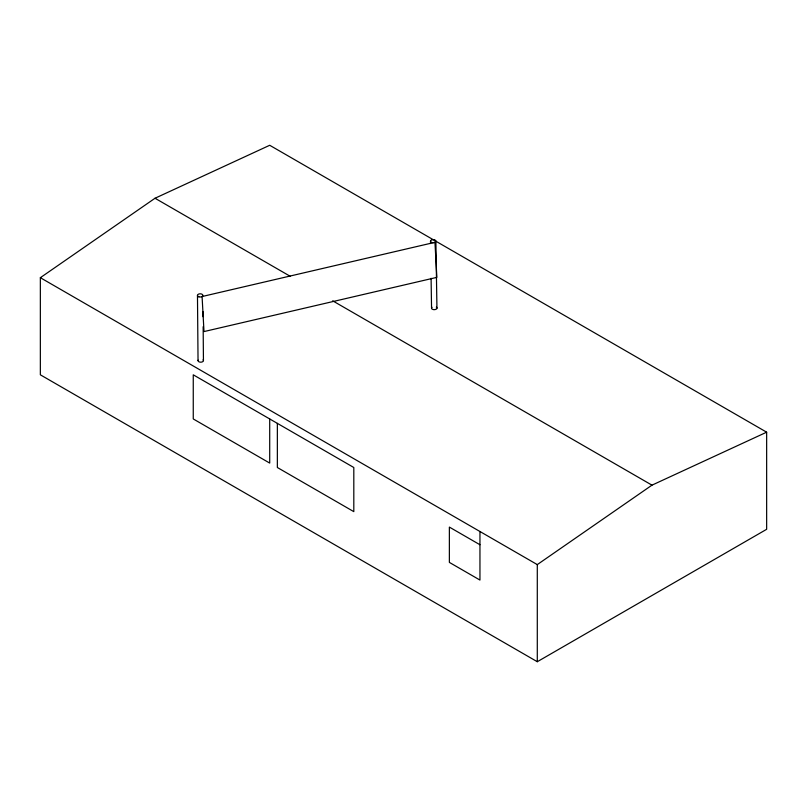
<?xml version="1.0" encoding="UTF-8"?>
<svg xmlns="http://www.w3.org/2000/svg" width="807" height="807" viewBox="0 0 807 807"><rect width="100%" height="100%" fill="white"/><g stroke="black" fill="none" stroke-linecap="round" stroke-linejoin="round"><path stroke-width="1.21" d="M40.35 277.699L155.025 198.25L269.709 145.28L766.65 432.189L766.65 529.301L537.291 661.72L40.35 374.811L40.35 277.699L537.291 564.607L537.291 661.72M537.291 564.607L651.975 485.158L766.65 432.189M155.025 198.25L290.167 276.266M332.666 300.809L651.975 485.158M479.953 544.745L449.368 527.092L449.368 562.398L479.953 580.062L479.953 531.5M435.891 241.263A2.703 1.523 -0.9 0 1 431.664 242.443A2.703 1.523 -0.9 0 1 432.038 239.81A2.703 1.523 -0.9 0 1 435.891 241.263L436.94 308.224M430.504 241.081L430.545 243.563M431.089 278.284L431.553 308.042M203.021 311.684L203.061 316.697M203.152 326.724L203.445 360.558M197.473 295.423L198.038 360.598M277.356 423.362L277.356 467.505L353.809 511.638L353.809 467.505L193.256 374.811L193.256 418.944L269.709 463.087L269.709 418.944M436.305 307.124A2.703 1.523 -0.9 0 1 436.173 309.182A2.703 1.523 -0.9 0 1 432.532 309.323A2.703 1.523 -0.9 0 1 432.017 307.296M203.082 359.761A2.703 1.604 -0.5 0 1 201.094 362.172A2.703 1.604 -0.5 0 1 198.129 360.174M434.953 242.312L202.083 296.532L203.989 331.576L436.859 277.366L434.953 242.312M198.825 296.805A2.703 1.604 -0.5 0 0 202.87 295.392A2.703 1.604 -0.5 0 0 198.815 294.02A2.703 1.604 -0.5 0 0 198.825 296.805"/></g></svg>
